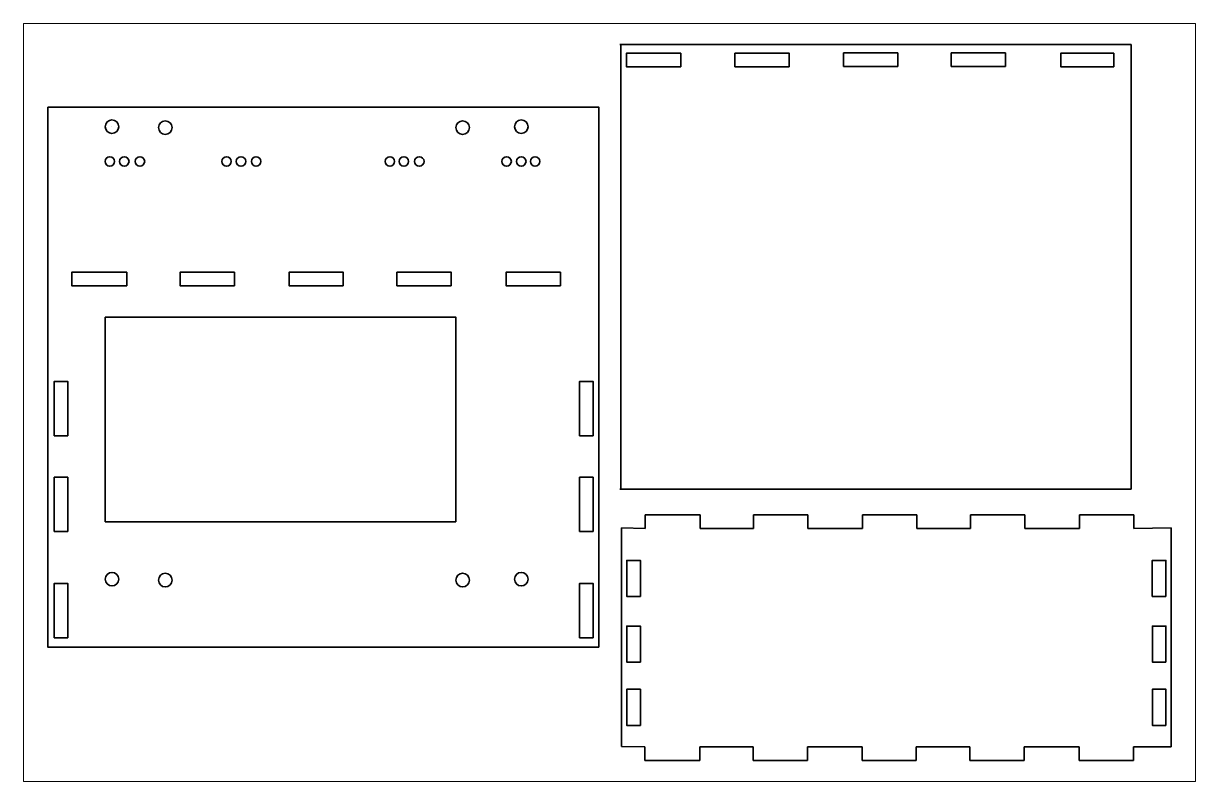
# Model space of a CAD drawing. Header units: inches. Extents: x 0 to 432, y 0 to 279.
import ezdxf

# ---------------------------------------------------------------- set-up
doc = ezdxf.new("R2010")
doc.units = ezdxf.units.IN
doc.header["$MEASUREMENT"] = 0
doc.layers.add('Layer 1', color=7, linetype='Continuous')

# ---------------------------------------------------------------- blocks, each defined once
blk = doc.blocks.new('block 2')
at = {"layer": 'Layer 1', "lineweight": 0}
blk.add_lwpolyline([(0, 279.4), (431.8, 279.4), (431.8, 0), (0, 0), (0, 279.4)], dxfattribs=at)
at = {"layer": 'Layer 1', "color": 7, "lineweight": 35}
for points in [[(219.68, 271.64), (408.08, 271.64)], [(220.03, 107.74), (220.03, 271.64)], [(242.12, 263.44), (222.12, 263.44), (222.12, 268.44), (242.12, 268.44), (242.12, 263.44)], [(282.12, 263.44), (262.12, 263.44), (262.12, 268.44), (282.12, 268.44), (282.12, 263.44)], [(322.12, 263.53), (302.12, 263.53), (302.12, 268.53), (322.12, 268.53), (322.12, 263.53)], [(361.76, 263.53), (341.77, 263.53), (341.77, 268.53), (361.76, 268.53), (361.76, 263.53)], [(401.64, 263.44), (382.12, 263.44), (382.12, 268.44), (401.64, 268.44), (401.64, 263.44)], [(408.08, 107.74), (408.08, 271.64)], [(32.62, 241.35), (32.62, 241.35)], [(159.3, 95.77), (30.12, 95.77), (30.12, 171.1), (159.3, 171.1), (159.3, 95.77)], [(219.68, 107.74), (408.08, 107.74)], [(229.06, 93.27), (229.06, 98.27)], [(229.06, 98.27), (249.33, 98.27)], [(249.33, 98.27), (249.33, 93.27)], [(269.01, 93.27), (269.01, 98.27)], [(269.01, 98.27), (289.01, 98.27)], [(289.01, 98.27), (289.01, 93.27)], [(309.11, 93.27), (309.11, 98.27)], [(309.11, 98.27), (329.11, 98.27)], [(329.11, 98.27), (329.11, 93.27)], [(348.86, 93.27), (348.86, 98.27)], [(348.86, 98.27), (368.86, 98.27)], [(368.86, 98.27), (368.86, 93.27)], [(389.07, 93.27), (389.07, 98.27)], [(389.07, 98.27), (409.07, 98.27)], [(409.07, 98.27), (409.07, 93.27)], [(220.36, 93.46), (220.36, 12.92)], [(220.36, 93.46), (229.06, 93.27)], [(220.36, 93.46), (220.36, 12.92)], [(249.33, 93.27), (269.01, 93.27)], [(289.01, 93.27), (309.11, 93.27)], [(329.11, 93.27), (348.86, 93.27)], [(368.86, 93.27), (389.07, 93.27)], [(409.07, 93.27), (422.81, 93.54)], [(422.81, 93.54), (422.81, 12.76)], [(227.26, 68.26), (222.26, 68.26), (222.26, 81.53), (227.26, 81.53), (227.26, 68.26)], [(420.87, 68.26), (415.87, 68.26), (415.87, 81.53), (420.87, 81.53), (420.87, 68.26)], [(227.28, 44.05), (222.28, 44.05), (222.28, 57.32), (227.28, 57.32), (227.28, 44.05)], [(420.89, 44.05), (415.89, 44.05), (415.89, 57.32), (420.89, 57.32), (420.89, 44.05)], [(227.28, 20.72), (222.28, 20.72), (222.28, 34), (227.28, 34), (227.28, 20.72)], [(420.89, 20.72), (415.89, 20.72), (415.89, 34), (420.89, 34), (420.89, 20.72)], [(220.36, 12.92), (228.88, 12.76)], [(228.88, 12.76), (228.88, 7.76)], [(249.15, 7.76), (249.15, 12.76)], [(249.15, 12.76), (268.83, 12.76)], [(268.83, 12.76), (268.83, 7.76)], [(288.83, 7.76), (288.83, 12.76)], [(288.83, 12.76), (308.93, 12.76)], [(308.93, 12.76), (308.93, 7.76)], [(328.93, 7.76), (328.93, 12.76)], [(328.93, 12.76), (348.68, 12.76)], [(348.68, 12.76), (348.68, 7.76)], [(368.67, 7.76), (368.67, 12.76)], [(368.67, 12.76), (388.89, 12.76)], [(388.89, 12.76), (388.89, 7.76)], [(408.89, 7.76), (408.89, 12.76)], [(408.89, 12.76), (422.81, 12.76)], [(228.88, 7.76), (249.15, 7.76)], [(268.83, 7.76), (288.83, 7.76)], [(308.93, 7.76), (328.93, 7.76)], [(348.68, 7.76), (368.67, 7.76)], [(388.89, 7.76), (408.89, 7.76)]]:
    blk.add_lwpolyline(points, dxfattribs=at)
for points in [[(35.12, 241.35), (35.12, 239.97), (34, 238.85), (32.62, 238.85), (31.24, 238.85), (30.12, 239.97), (30.12, 241.35), (30.12, 242.73), (31.24, 243.85), (32.62, 243.85), (34, 243.85), (35.12, 242.73), (35.12, 241.35)], [(54.76, 241), (54.76, 239.62), (53.65, 238.5), (52.26, 238.5), (50.88, 238.5), (49.76, 239.62), (49.76, 241), (49.76, 242.38), (50.88, 243.5), (52.26, 243.5), (53.65, 243.5), (54.76, 242.38), (54.76, 241)], [(164.3, 241), (164.3, 239.62), (163.18, 238.5), (161.8, 238.5), (160.42, 238.5), (159.3, 239.62), (159.3, 241), (159.3, 242.38), (160.42, 243.5), (161.8, 243.5), (163.18, 243.5), (164.3, 242.38), (164.3, 241)], [(185.9, 241.35), (185.9, 239.97), (184.78, 238.85), (183.4, 238.85), (182.02, 238.85), (180.9, 239.97), (180.9, 241.35), (180.9, 242.73), (182.02, 243.85), (183.4, 243.85), (184.78, 243.85), (185.9, 242.73), (185.9, 241.35)], [(33.57, 228.53), (33.57, 227.56), (32.79, 226.78), (31.82, 226.78), (30.86, 226.78), (30.07, 227.56), (30.07, 228.53), (30.07, 229.49), (30.86, 230.28), (31.82, 230.28), (32.79, 230.28), (33.57, 229.49), (33.57, 228.53)], [(38.89, 228.53), (38.89, 227.56), (38.1, 226.78), (37.14, 226.78), (36.17, 226.78), (35.39, 227.56), (35.39, 228.53), (35.39, 229.49), (36.17, 230.28), (37.14, 230.28), (38.1, 230.28), (38.89, 229.49), (38.89, 228.53)], [(44.67, 228.53), (44.67, 227.56), (43.89, 226.78), (42.92, 226.78), (41.95, 226.78), (41.17, 227.56), (41.17, 228.53), (41.17, 229.49), (41.95, 230.28), (42.92, 230.28), (43.89, 230.28), (44.67, 229.49), (44.67, 228.53)], [(76.57, 228.53), (76.57, 227.56), (75.79, 226.78), (74.82, 226.78), (73.86, 226.78), (73.07, 227.56), (73.07, 228.53), (73.07, 229.49), (73.86, 230.28), (74.82, 230.28), (75.79, 230.28), (76.57, 229.49), (76.57, 228.53)], [(81.89, 228.53), (81.89, 227.56), (81.1, 226.78), (80.14, 226.78), (79.17, 226.78), (78.39, 227.56), (78.39, 228.53), (78.39, 229.49), (79.17, 230.28), (80.14, 230.28), (81.1, 230.28), (81.89, 229.49), (81.89, 228.53)], [(87.48, 228.53), (87.48, 227.56), (86.69, 226.78), (85.73, 226.78), (84.76, 226.78), (83.98, 227.56), (83.98, 228.53), (83.98, 229.49), (84.76, 230.28), (85.73, 230.28), (86.69, 230.28), (87.48, 229.49), (87.48, 228.53)], [(136.75, 228.53), (136.75, 227.56), (135.96, 226.78), (135, 226.78), (134.03, 226.78), (133.25, 227.56), (133.25, 228.53), (133.25, 229.49), (134.03, 230.28), (135, 230.28), (135.96, 230.28), (136.75, 229.49), (136.75, 228.53)], [(141.89, 228.53), (141.89, 227.56), (141.1, 226.78), (140.14, 226.78), (139.17, 226.78), (138.39, 227.56), (138.39, 228.53), (138.39, 229.49), (139.17, 230.28), (140.14, 230.28), (141.1, 230.28), (141.89, 229.49), (141.89, 228.53)], [(147.58, 228.53), (147.58, 227.56), (146.8, 226.78), (145.83, 226.78), (144.86, 226.78), (144.08, 227.56), (144.08, 228.53), (144.08, 229.49), (144.86, 230.28), (145.83, 230.28), (146.8, 230.28), (147.58, 229.49), (147.58, 228.53)], [(179.75, 228.53), (179.75, 227.56), (178.96, 226.78), (178, 226.78), (177.03, 226.78), (176.25, 227.56), (176.25, 228.53), (176.25, 229.49), (177.03, 230.28), (178, 230.28), (178.96, 230.28), (179.75, 229.49), (179.75, 228.53)], [(185.15, 228.53), (185.15, 227.56), (184.37, 226.78), (183.4, 226.78), (182.43, 226.78), (181.65, 227.56), (181.65, 228.53), (181.65, 229.49), (182.43, 230.28), (183.4, 230.28), (184.37, 230.28), (185.15, 229.49), (185.15, 228.53)], [(190.25, 228.53), (190.25, 227.56), (189.47, 226.78), (188.5, 226.78), (187.54, 226.78), (186.75, 227.56), (186.75, 228.53), (186.75, 229.49), (187.54, 230.28), (188.5, 230.28), (189.47, 230.28), (190.25, 229.49), (190.25, 228.53)], [(35.12, 74.6), (35.12, 73.22), (34, 72.1), (32.62, 72.1), (31.24, 72.1), (30.12, 73.22), (30.12, 74.6), (30.12, 75.98), (31.24, 77.1), (32.62, 77.1), (34, 77.1), (35.12, 75.98), (35.12, 74.6)], [(54.76, 74.25), (54.76, 72.87), (53.65, 71.75), (52.26, 71.75), (50.88, 71.75), (49.76, 72.87), (49.76, 74.25), (49.76, 75.63), (50.88, 76.75), (52.26, 76.75), (53.65, 76.75), (54.76, 75.63), (54.76, 74.25)], [(164.3, 74.25), (164.3, 72.87), (163.18, 71.75), (161.8, 71.75), (160.42, 71.75), (159.3, 72.87), (159.3, 74.25), (159.3, 75.63), (160.42, 76.75), (161.8, 76.75), (163.18, 76.75), (164.3, 75.63), (164.3, 74.25)], [(185.9, 74.6), (185.9, 73.22), (184.78, 72.1), (183.4, 72.1), (182.02, 72.1), (180.9, 73.22), (180.9, 74.6), (180.9, 75.98), (182.02, 77.1), (183.4, 77.1), (184.78, 77.1), (185.9, 75.98), (185.9, 74.6)]]:
    blk.add_open_spline(points, degree=3, knots=[0, 0, 0, 0, 1, 1, 1, 2, 2, 2, 3, 3, 3, 4, 4, 4, 4], dxfattribs=at)

msp = doc.modelspace()

# ---------------------------------------------------------------- linework, layer by layer
at = {"layer": 'Layer 1', "color": 7, "lineweight": 35}
for points in [[(211.99, 49.53), (8.99, 49.53), (8.99, 248.53), (211.99, 248.53), (211.99, 49.53)], [(38.05, 182.71), (17.79, 182.71), (17.79, 187.71), (38.05, 187.71), (38.05, 182.71)], [(77.73, 182.71), (57.73, 182.71), (57.73, 187.71), (77.73, 187.71), (77.73, 182.71)], [(117.84, 182.71), (97.84, 182.71), (97.84, 187.71), (117.84, 187.71), (117.84, 182.71)], [(157.58, 182.71), (137.58, 182.71), (137.58, 187.71), (157.58, 187.71), (157.58, 182.71)], [(197.8, 182.71), (177.8, 182.71), (177.8, 187.71), (197.8, 187.71), (197.8, 182.71)], [(16.35, 127.45), (11.35, 127.45), (11.35, 147.45), (16.35, 147.45), (16.35, 127.45)], [(209.87, 127.45), (204.87, 127.45), (204.87, 147.45), (209.87, 147.45), (209.87, 127.45)], [(16.35, 92.17), (11.35, 92.17), (11.35, 112.17), (16.35, 112.17), (16.35, 92.17)], [(209.87, 92.17), (204.87, 92.17), (204.87, 112.17), (209.87, 112.17), (209.87, 92.17)], [(16.35, 53.02), (11.35, 53.02), (11.35, 73.02), (16.35, 73.02), (16.35, 53.02)], [(209.87, 53.02), (204.87, 53.02), (204.87, 73.02), (209.87, 73.02), (209.87, 53.02)]]:
    msp.add_lwpolyline(points, dxfattribs=at)
at = {"layer": 'Layer 1', "lineweight": 0}
msp.add_lwpolyline([(197.8, 182.71), (177.8, 182.71), (177.8, 187.71), (197.8, 187.71), (197.8, 182.71)], dxfattribs=at)

# ---------------------------------------------------------------- block references
at = {"layer": 'Layer 1'}
msp.add_blockref('block 2', (0, 0), dxfattribs=at)

doc.saveas('drawing.dxf')
